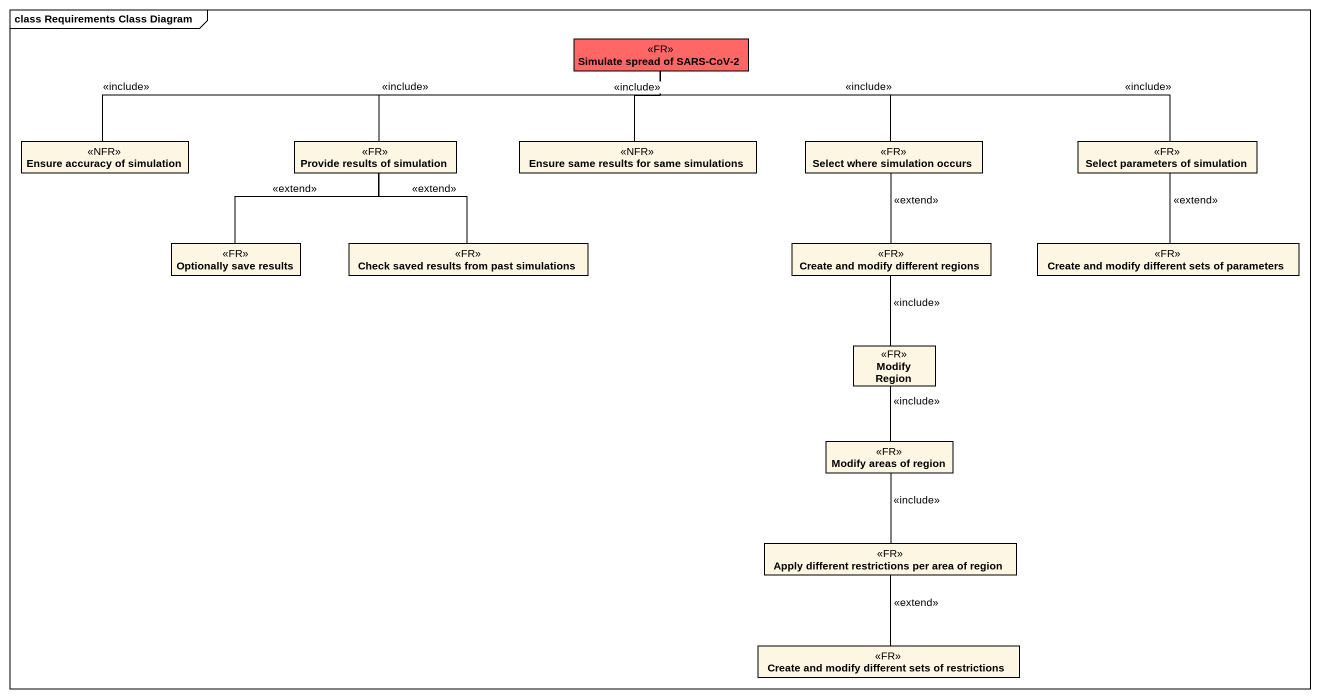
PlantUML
@startuml
mainframe class Requirements Class Diagram
hide circle
hide empty members
class "Simulate spread of SARS-CoV-2" as Simulate_spread_of_SARS_CoV <<FR>> #FF6666
class "Ensure accuracy of simulation" as Ensure_accuracy_of <<NFR>>
class "Provide results of simulation" as Provide_results_of <<FR>>
class "Ensure same results for same simulations" as Ensure_same_results_for <<NFR>>
class "Select where simulation occurs" as Select_where_simulation <<FR>>
class "Select parameters of simulation" as Select_parameters_of <<FR>>
class "Optionally save results" as Optionally_save_results <<FR>>
class "Check saved results from past simulations" as Check_saved_results_from <<FR>>
class "Create and modify different regions" as Create_and_modify_different <<FR>>
class "Create and modify different sets of parameters" as Create_and_modify_different_2 <<FR>>
class "Modify Region" as Modify_Region <<FR>>
class "Modify areas of region" as Modify_areas_of_region <<FR>>
class "Apply different restrictions per area of region" as Apply_different <<FR>>
class "Create and modify different sets of restrictions" as Create_and_modify_different_3 <<FR>>
Simulate_spread_of_SARS_CoV -left- Ensure_accuracy_of : <<include>>
Simulate_spread_of_SARS_CoV -left- Provide_results_of : <<include>>
Provide_results_of -- Optionally_save_results : <<extend>>
Ensure_same_results_for -up- Simulate_spread_of_SARS_CoV : <<include>>
Select_where_simulation -left- Simulate_spread_of_SARS_CoV : <<include>>
Select_where_simulation -- Create_and_modify_different : <<extend>>
Select_parameters_of -left- Simulate_spread_of_SARS_CoV : <<include>>
Check_saved_results_from -up- Provide_results_of : <<extend>>
Create_and_modify_different_2 -up- Select_parameters_of : <<extend>>
Modify_Region -up- Create_and_modify_different : <<include>>
Modify_areas_of_region -up- Modify_Region : <<include>>
Modify_areas_of_region -- Apply_different : <<include>>
Create_and_modify_different_3 -up- Apply_different : <<extend>>
@enduml
